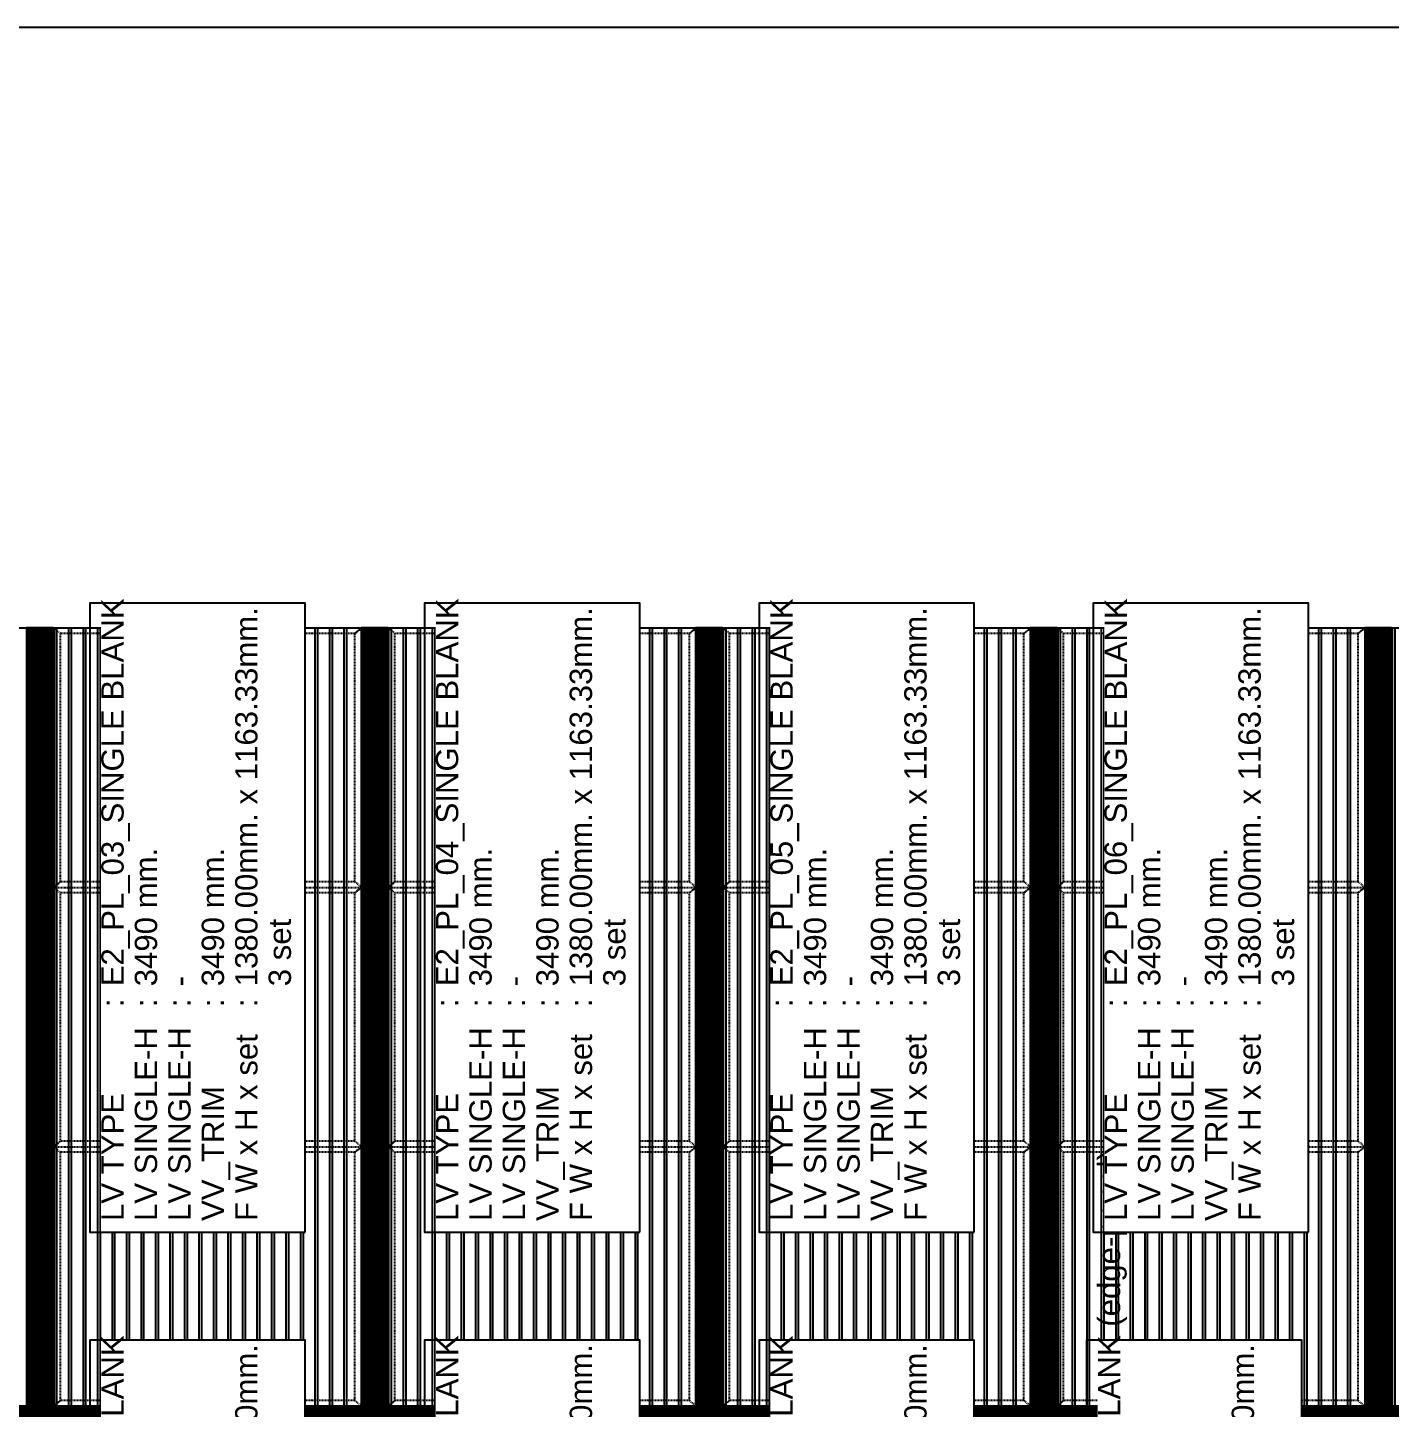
# Model space of a CAD drawing. Header units: millimetres. Extents: x -4391136 to -1798569, y -886572 to -291056.
# Drawn here: x -2249615 to -2243505, y -384490 to -378298 of the extents above; entities that cross this region are included whole.
import ezdxf
from ezdxf.enums import TextEntityAlignment as Align

# ---------------------------------------------------------------- set-up
doc = ezdxf.new("R2010")
doc.units = ezdxf.units.MM
doc.set_wipeout_variables(frame=1)
for name, pattern in [('ACM_Grid2', [9, 6, -1, 1, -1]), ('HIDDEN', [0.375, 0.25, -0.125]), ('HIDDEN2', [4.7625, 3.175, -1.5875]), ('TA_GL_005.00000', [13.75, 5, -1.25, 1.25, -1.25, 5]), ('TA_HL_001.00000', [6.5, 3.55, -2.95])]:
    doc.linetypes.add(name, pattern=pattern)
for name, color, linetype in [('000 - 0_SYM_DWG_GRIDLINE_MAIN_COLOR_251', 7, 'Continuous'), ('010 - ASPG_EXTR_MAIN_COLOR_2', 7, 'Continuous'), ('010 - ASPG_EXTR_WIPEOUT_', 7, 'Continuous'), ('010 - ASPG_FRAMING_MAIN_COLOR_1', 7, 'Continuous'), ('010 - ASPG_FRAMING_SUB_COLOR_2', 7, 'Continuous'), ('010 - ASPG_FRAMING_WIPEOUT_', 7, 'Continuous'), ('_[-125x65x6x8', 7, 'Continuous'), ('_PLATE-SC', 7, 'Continuous'), ('_PP-Dim', 7, 'Continuous'), ('_SC -100x100x6x8', 7, 'Continuous'), ('_SC-D1', 7, 'Continuous'), ('G-ANNO-HATCH-G251', 7, 'Continuous'), ('Xref-E1-E4$0$E2_Ent2-CRD$0$_Beam', 7, 'Continuous'), ('Xref-E1-E4$0$E2_Ent2-CRD$0$_Col', 7, 'Continuous')]:
    doc.layers.add(name, color=color, linetype=linetype)
for name, color, linetype, plot in [('000 - ESTIMATE_ASPG_MAIN_COLOR_6', 7, 'Continuous', False), ('000 - ESTIMATE_ASPG_TEXT_COLOR_1', 7, 'Continuous', False), ('000 - ESTIMATE_ASPG_WIPEOUT_', 7, 'Continuous', False), ('000_AREA_ASPG_AREA_HATCH_', 7, 'Continuous', False), ('000_AREA_ASPG_AREA_MAIN_COLOR_1', 7, 'Continuous', False)]:
    doc.layers.add(name, color=color, linetype=linetype, plot=plot)
doc.layers.add('ACM_Line_Grid Line _Existing__Lw2_', color=7, linetype='ACM_Grid2', lineweight=9)
doc.styles.add('_Arial', font='arial.ttf')
doc.styles.add('TA', font='', dxfattribs={"height": 4.5})
doc.styles.add('Xref-E1-E4$0$E2_Ent2-CRD$0$Arial', font='arial.ttf', dxfattribs={"height": 300})
doc.styles.get('TA').set_extended_font_data('Cordia New')

# ---------------------------------------------------------------- blocks, each defined once
blk = doc.blocks.new('_PL-01')
at = {"layer": 'G-ANNO-HATCH-G251'}
h = blk.add_hatch(dxfattribs=at)
h.set_pattern_fill('AR-CONC', scale=0.05)
h.set_pattern_definition([(50, (-178564.836, -85577.109), (9.10923345, -0.79695428), [0.9525, -10.4775]), (355, (-178564.836, -85577.109), (-1.76217107, 9.55284226), [0.762, -8.3820292]), (100.4514447, (-178564.077, -85577.176), (7.34706235, 8.7558876), [0.80950044, -8.90451223]), (46.1842, (-178564.836, -85574.569), (13.55395204, -2.1021164), [1.42875, -15.71625]), (96.6355576, (-178563.706, -85574.744), (11.8702067, 12.3713062), [1.2142512, -13.3567804]), (351.184151, (-178564.836, -85574.57), (11.8702067, 12.3713062), [1.1429984, -12.5729866]), (21, (-178563.566, -85575.204), (7.58071956, -5.1132599), [0.9525, -10.4775]), (326, (-178563.566, -85575.204), (3.0901014, 9.2093983), [0.762, -8.382]), (71.451445, (-178562.934, -85575.63), (10.67082096, 4.09613844), [0.80950044, -8.9044969]), (37.5, (-178564.8358, -85577.1093), (0.15443016, 4.227751944), [0, -8.2804, 0, -8.509, 0, -8.41375]), (7.5, (-178564.836, -85577.1093), (3.34098313, 5.00902874), [0, -4.8514, 0, -8.0899, 0, -3.20675]), (327.5, (-178567.668, -85577.1093), (6.77952976, -0.2864372), [0, -3.175, 0, -9.906, 0, -13.1445]), (317.5, (-178568.938, -85577.1093), (7.40645907, 1.27132455), [0, -4.1275, 0, -6.5786, 0, -9.3345])])
h.paths.add_polyline_path([(70, 0), (-70, 0), (-70, -10), (70, -10)])
h = blk.add_hatch(dxfattribs=at)
h.set_pattern_fill('ANSI32', scale=0.5, angle=90)
h.set_pattern_definition([(135, (-178371.5467, -85577.1093), (-3.36759605, -3.36759605), []), (135, (-178371.5467, -85574.8643), (-3.36759605, -3.36759605), [])])
h.paths.add_polyline_path([(70, -10), (-70, -10), (-70, -20), (70, -20)])
at = {"color": 7}
for points in [[(-70, 0), (70, 0), (70, -10), (-70, -10)], [(-70, -10), (70, -10), (70, -20), (-70, -20)]]:
    blk.add_lwpolyline(points, close=True, dxfattribs=at)
at = {"layer": 'ACM_Line_Grid Line _Existing__Lw2_', "color": 7, "lineweight": 20}
blk.add_line((0, 0), (0, -20), dxfattribs=at)
blk = doc.blocks.new('*U1298')
at = {"color": 7}
for p, q in [((-3, 1460.5), (-63, 1460.5)), ((-57.9, 1455.5), (-50, 1455.5)), ((-50, 5.5), (-50, 1455.5)), ((-50, 1455.5), (50, 1455.5)), ((-24.8, 1432.1), (-24.8, 1418.8)), ((-24.8, 1432.1), (-23.6, 1430.8)), ((-22.4, 1432.1), (-23.6, 1430.8)), ((-23.6, 1430.8), (-23.6, 1420.1)), ((-22.4, 1432.1), (-21.2, 1430.8)), ((-22.4, 1432.1), (-22.4, 1418.8)), ((-20, 1432.1), (-21.2, 1430.8)), ((-21.2, 1430.8), (-21.2, 1420.1)), ((-20, 1432.1), (-18.8, 1430.8)), ((-20, 1432.1), (-20, 1418.8)), ((-17.6, 1436.3), (-18.8, 1435.5)), ((-18.8, 1435.5), (-18.8, 1415.5)), ((-17.6, 1436.3), (-11, 1436.3)), ((-17.6, 1429.1), (-11, 1429.1)), ((-11, 1436.3), (-9.8, 1435.5)), ((-9.8, 1439), (-9.8, 1412)), ((-9.8, 1439), (-8, 1439)), ((-8, 1439), (-8, 1412)), ((-3, 1455.5), (-3, 1460.5)), ((4, 1412), (4, 1439)), ((5.8, 1439), (4, 1439)), ((5.8, 1412), (5.8, 1439)), ((7, 1436.3), (5.8, 1435.5)), ((13.6, 1436.3), (7, 1436.3)), ((13.6, 1429.1), (7, 1429.1)), ((13.6, 1436.3), (14.8, 1435.5)), ((14.8, 1415.5), (14.8, 1435.5)), ((22.6, 1436.3), (16, 1436.3)), ((22.6, 1429.1), (16, 1429.1)), ((22.6, 1436.3), (23.8, 1435.5)), ((23.8, 1415.5), (23.8, 1435.5)), ((25, 1432.1), (23.8, 1430.8)), ((26.2, 1430.8), (25, 1432.1)), ((25, 1418.8), (25, 1432.1)), ((27.4, 1432.1), (26.2, 1430.8)), ((26.2, 1420.2), (26.2, 1430.8)), ((28.6, 1430.8), (27.4, 1432.1)), ((27.4, 1418.8), (27.4, 1432.1)), ((29.8, 1432.1), (28.6, 1430.8)), ((28.6, 1430.8), (28.6, 1420.2)), ((29.8, 1418.8), (29.8, 1432.1)), ((50, 1455.5), (50, 5.5)), ((-24.8, 1418.8), (-23.6, 1420.1)), ((-23.6, 1420.1), (-22.4, 1418.8)), ((-22.4, 1418.8), (-21.2, 1420.1)), ((-21.2, 1420.1), (-20, 1418.8)), ((-20, 1418.8), (-18.8, 1420.2)), ((-17.6, 1414.7), (-18.8, 1415.5)), ((-17.6, 1421.9), (-11, 1421.9)), ((-17.6, 1414.7), (-11, 1414.7)), ((-11, 1414.7), (-9.8, 1415.5)), ((-9.8, 1412), (-8, 1412)), ((5.8, 1412), (4, 1412)), ((7, 1414.7), (5.8, 1415.5)), ((13.6, 1421.9), (7, 1421.9)), ((13.6, 1414.7), (7, 1414.7)), ((13.6, 1414.7), (14.8, 1415.5)), ((22.6, 1421.9), (16, 1421.9)), ((22.6, 1414.7), (16, 1414.7)), ((22.6, 1414.7), (23.8, 1415.5)), ((25, 1418.8), (23.8, 1420.2)), ((25, 1418.8), (26.2, 1420.2)), ((27.4, 1418.8), (26.2, 1420.2)), ((27.4, 1418.8), (28.6, 1420.2)), ((29.8, 1418.8), (28.6, 1420.2)), ((-3, 0.5), (-63, 0.5)), ((-57.9, 5.5), (-50, 5.5)), ((-50, 5.5), (50, 5.5)), ((-24.8, 28.8), (-24.8, 42.1)), ((-24.8, 42.1), (-23.6, 40.8)), ((-24.8, 28.8), (-23.6, 30.2)), ((-23.6, 40.8), (-22.4, 42.1)), ((-23.6, 30.2), (-23.6, 40.8)), ((-22.4, 28.8), (-23.6, 30.2)), ((-22.4, 42.1), (-21.2, 40.8)), ((-22.4, 28.8), (-22.4, 42.1)), ((-22.4, 28.8), (-21.2, 30.2)), ((-21.2, 40.8), (-20, 42.1)), ((-21.2, 30.2), (-21.2, 40.8)), ((-20, 28.8), (-21.2, 30.2)), ((-20, 42.1), (-18.8, 40.8)), ((-20, 28.8), (-20, 42.1)), ((-20, 28.8), (-18.8, 30.2)), ((-17.6, 46.3), (-18.8, 45.5)), ((-18.8, 25.5), (-18.8, 45.5)), ((-17.6, 24.7), (-18.8, 25.5)), ((-17.6, 46.3), (-11, 46.3)), ((-17.6, 39.1), (-11, 39.1)), ((-17.6, 31.9), (-11, 31.9)), ((-17.6, 24.7), (-11, 24.7)), ((-11, 46.3), (-9.8, 45.5)), ((-11, 24.7), (-9.8, 25.5)), ((-9.8, 22), (-9.8, 49)), ((-9.8, 49), (-8, 49)), ((-9.8, 22), (-8, 22)), ((-8, 22), (-8, 49)), ((-3, 5.5), (-3, 0.5)), ((4, 49), (4, 22)), ((5.8, 49), (4, 49)), ((5.8, 22), (4, 22)), ((5.8, 49), (5.8, 22)), ((7, 46.3), (5.8, 45.5)), ((7, 24.7), (5.8, 25.5)), ((13.6, 46.3), (7, 46.3)), ((13.6, 39.1), (7, 39.1)), ((13.6, 31.9), (7, 31.9)), ((13.6, 24.7), (7, 24.7)), ((13.6, 46.3), (14.8, 45.5)), ((13.6, 24.7), (14.8, 25.5)), ((14.8, 45.5), (14.8, 25.5)), ((22.6, 46.3), (16, 46.3)), ((22.6, 39.1), (16, 39.1)), ((22.6, 31.9), (16, 31.9)), ((22.6, 24.7), (16, 24.7)), ((22.6, 46.3), (23.8, 45.5)), ((22.6, 24.7), (23.8, 25.5)), ((23.8, 45.5), (23.8, 25.5)), ((25, 42.1), (23.8, 40.8)), ((25, 28.8), (23.8, 30.2)), ((25, 42.1), (26.2, 40.8)), ((25, 42.1), (25, 28.8)), ((26.2, 30.1), (25, 28.8)), ((27.4, 42.1), (26.2, 40.8)), ((26.2, 40.8), (26.2, 30.1)), ((27.4, 28.8), (26.2, 30.1)), ((27.4, 42.1), (28.6, 40.8)), ((27.4, 42.1), (27.4, 28.8)), ((28.6, 30.1), (27.4, 28.8)), ((29.8, 42.1), (28.6, 40.8)), ((28.6, 30.1), (28.6, 40.8)), ((29.8, 28.8), (28.6, 30.1)), ((29.8, 42.1), (29.8, 28.8))]:
    blk.add_line(p, q, dxfattribs=at)
at = {"color": 7, "linetype": 'HIDDEN'}
for p, q in [((-8, 1450.5), (-8, 1405.6)), ((-3, 1455.5), (-3, 5.5)), ((3, 5.5), (3, 1455.5)), ((-8, 10.5), (-8, 55.3))]:
    blk.add_line(p, q, dxfattribs=at)
at = {"color": 7}
for points in [[(-17.6, 1436.3, 0.325), (-17.6, 1429.1, 0.325), (-17.6, 1421.9, 0.325), (-17.6, 1414.7, 0.325)], [(-11, 1436.3, -0.325), (-11, 1429.1, -0.325), (-11, 1421.9, -0.325), (-11, 1414.7, -0.325)], [(7, 1414.7, -0.325), (7, 1421.9, -0.325), (7, 1429.1, -0.325), (7, 1436.3, -0.325)], [(13.6, 1414.7, 0.325), (13.6, 1421.9, 0.325), (13.6, 1429.1, 0.325), (13.6, 1436.3, 0.325)], [(22.6, 1414.7, 0.325), (22.6, 1421.9, 0.325), (22.6, 1429.1, 0.325), (22.6, 1436.3, 0.325)], [(-17.6, 24.7, -0.325), (-17.6, 31.9, -0.325), (-17.6, 39.1, -0.325), (-17.6, 46.3, -0.325)], [(-11, 24.7, 0.325), (-11, 31.9, 0.325), (-11, 39.1, 0.325), (-11, 46.3, 0.325)], [(7, 46.3, 0.325), (7, 39.1, 0.325), (7, 31.9, 0.325), (7, 24.7, 0.325)], [(13.6, 46.3, -0.325), (13.6, 39.1, -0.325), (13.6, 31.9, -0.325), (13.6, 24.7, -0.325)], [(22.6, 46.3, -0.325), (22.6, 39.1, -0.325), (22.6, 31.9, -0.325), (22.6, 24.7, -0.325)]]:
    blk.add_lwpolyline(points, format="xyb", dxfattribs=at)
for points in [[(16, 1436.3, 0.325), (16, 1429.1, 0.325), (16, 1421.9, 0.325), (16, 1414.7), (14.8, 1415.5), (14.8, 1435.5)], [(16, 24.7, -0.325), (16, 31.9, -0.325), (16, 39.1, -0.325), (16, 46.3), (14.8, 45.5), (14.8, 25.5)]]:
    blk.add_lwpolyline(points, format="xyb", close=True, dxfattribs=at)
for centre, radius, start, end in [((-57.2, 1461.4), 5.91, 188.47924, 263.15021), ((-18.3, 1425.5), 9.29, 134.32225, 225.67775), ((23.3, 1425.5), 9.29, 314.32225, 45.67775), ((71.5, 1421.4), 47.7, 178.49035, 181.50965), ((-57.2, -0.4), 5.91, 96.84979, 171.52076), ((-18.3, 35.5), 9.29, 134.32225, 225.67775), ((71.5, 39.5), 47.7, 178.49035, 181.50965), ((23.3, 35.5), 9.29, 314.32225, 45.67775)]:
    blk.add_arc(centre, radius, start, end, dxfattribs=at)
at = {"color": 7, "linetype": 'HIDDEN'}
for centre, radius, start, end in [((-13, 1450.5), 5, 0, 90), ((-2.1, 1406.3), 5.91, 186.84979, 261.52076), ((-13, 10.5), 5, 270, 0), ((-2.1, 54.6), 5.91, 98.47924, 173.15021)]:
    blk.add_arc(centre, radius, start, end, dxfattribs=at)
at = {"layer": 'Defpoints', "color": 7}
blk.add_line((0, 1460.5), (0, 0.5), dxfattribs=at)
blk = doc.blocks.new('*U1302')
at = {"color": 7, "linetype": 'HIDDEN2', "ltscale": 0.5}
blk.add_line((425.7, -26.5), (-5159.3, -26.5), dxfattribs=at)
at = {"color": 7}
blk.add_lwpolyline([(425.7, 32.5), (-5159.3, 32.5), (-5159.3, -32.5), (425.7, -32.5)], close=True, dxfattribs=at)
blk = doc.blocks.new('_SC-D1')
at = {"color": 7}
blk.add_line((3, -36), (-3, -36), dxfattribs=at)
for points in [[(-50, 0), (50, 0), (50, -6), (-50, -6)], [(-3, -6), (3, -6), (3, -106), (-3, -106)]]:
    blk.add_lwpolyline(points, close=True, dxfattribs=at)
blk = doc.blocks.new('W-1-PP17-ENT2_REV00_20260527-020919_ELEVATION_2_ST')
at = {"layer": 'Xref-E1-E4$0$E2_Ent2-CRD$0$_Beam', "color": 7}
for p, q in [((-10750, 114740), (-10150, 114740)), ((-16435, 111340), (-10750, 111340))]:
    blk.add_line(p, q, dxfattribs=at)
at = {"layer": 'Xref-E1-E4$0$E2_Ent2-CRD$0$_Beam', "color": 7, "lineweight": -3}
for p, q in [((-16422.3, 114090), (-10750, 114090)), ((-16435, 112840), (-10750, 112840))]:
    blk.add_line(p, q, dxfattribs=at)
at = {"layer": 'Xref-E1-E4$0$E2_Ent2-CRD$0$_Col', "color": 7}
for points in [[(-10150, 114740), (-10150, 102190), (-10750, 102190), (-10750, 114740)], [(-17135, 102190), (-17135, 114090), (-16435, 114090), (-16435, 102190)]]:
    blk.add_lwpolyline(points, dxfattribs=at)
at = {"layer": '_[-125x65x6x8', "color": 7}
for p in [(-11225.7, 112540), (-11225.7, 111640)]:
    blk.add_blockref('*U1302', p, dxfattribs=at)
at = {"layer": '_PLATE-SC', "color": 7}
for p in [(-16135, 112840), (-13635, 112840), (-11050, 112840)]:
    blk.add_blockref('_PL-01', p, dxfattribs=at)
at = {"layer": '_PLATE-SC', "color": 7, "xscale": -1, "rotation": 180}
for p in [(-16135, 111340), (-13635, 111340), (-11050, 111340)]:
    blk.add_blockref('_PL-01', p, dxfattribs=at)
at = {"layer": '_SC -100x100x6x8', "color": 7}
for p in [(-16135, 111359.5), (-13635, 111359.5), (-11050, 111359.5)]:
    blk.add_blockref('*U1298', p, dxfattribs=at)
at = {"layer": '_SC-D1', "color": 7}
for p in [(-16135, 112507.5), (-13635, 112507.5), (-11050, 112507.5), (-16135, 111607.5), (-13635, 111607.5), (-11050, 111607.5)]:
    blk.add_blockref('_SC-D1', p, dxfattribs=at)
at = {"layer": 'Defpoints', "color": 7, "lineweight": -3, "style": 'Xref-E1-E4$0$E2_Ent2-CRD$0$Arial'}
blk.add_text('B71', height=150, dxfattribs=at).set_placement((-13518.5, 113422.7), align=Align.MIDDLE_CENTER)
blk = doc.blocks.new('A$Cbc3bdfda')
at = {"layer": '_PP-Dim', "color": 7}
blk.add_lwpolyline([(0, -400), (775, -400), (775, 0), (0, 0)], close=True, dxfattribs=at)
blk = doc.blocks.new('*U2335')
at = {"layer": '000 - 0_SYM_DWG_GRIDLINE_MAIN_COLOR_251', "color": 7, "linetype": 'ByBlock', "ltscale": 5}
blk.add_line((20, 0), (-573.796, 0), dxfattribs=at)
at = {"color": 7, "style": 'TA', "flags": 1}
blk.add_attdef('LOCATION', (6, -6), '', height=4.5, rotation=270, dxfattribs=at)
blk = doc.blocks.new('W-1-PP17-ENT2_REV00_20260527-020919_ELEVATION_2_DIMS')
at = {"layer": '000 - 0_SYM_DWG_GRIDLINE_MAIN_COLOR_251', "color": 7, "linetype": 'TA_GL_005.00000', "xscale": 50, "yscale": 50, "zscale": 50, "rotation": 180}
for p in [(-26525, 114840), (-26525, 114740), (-26525, 114090)]:
    blk.add_blockref('*U2335', p, dxfattribs=at)
blk = doc.blocks.new('*U2044')
at = {"color": 7}
blk.add_wipeout([(50, 0), (1450, 0), (1450, 3490), (50, 3490)], dxfattribs=at).dxf.layer = '010 - ASPG_EXTR_WIPEOUT_'
at = {"layer": '010 - ASPG_EXTR_MAIN_COLOR_2', "color": 7}
for points in [[(125, 0), (135.2, 0), (135.2, 3490), (125, 3490)], [(190, 0), (200.2, 0), (200.2, 3490), (190, 3490)], [(255, 0), (265.2, 0), (265.2, 3490), (255, 3490)], [(320, 0), (330.2, 0), (330.2, 3490), (320, 3490)], [(385, 0), (395.2, 0), (395.2, 3490), (385, 3490)], [(450, 0), (460.2, 0), (460.2, 3490), (450, 3490)], [(515, 0), (525.2, 0), (525.2, 3490), (515, 3490)], [(580, 0), (590.2, 0), (590.2, 3490), (580, 3490)], [(645, 0), (655.2, 0), (655.2, 3490), (645, 3490)], [(710, 0), (720.2, 0), (720.2, 3490), (710, 3490)], [(775, 0), (785.2, 0), (785.2, 3490), (775, 3490)], [(840, 0), (850.2, 0), (850.2, 3490), (840, 3490)], [(905, 0), (915.2, 0), (915.2, 3490), (905, 3490)], [(970, 0), (980.2, 0), (980.2, 3490), (970, 3490)], [(1035, 0), (1045.2, 0), (1045.2, 3490), (1035, 3490)], [(1100, 0), (1110.2, 0), (1110.2, 3490), (1100, 3490)], [(1165, 0), (1175.2, 0), (1175.2, 3490), (1165, 3490)], [(1230, 0), (1240.2, 0), (1240.2, 3490), (1230, 3490)], [(1295, 0), (1305.2, 0), (1305.2, 3490), (1295, 3490)], [(1360, 0), (1370.2, 0), (1370.2, 3490), (1360, 3490)]]:
    blk.add_lwpolyline(points, close=True, dxfattribs=at)
at = {"layer": '010 - ASPG_FRAMING_SUB_COLOR_2', "color": 7}
blk.add_lwpolyline([(50, 0), (1450, 0), (1450, 3490), (50, 3490)], close=True, dxfattribs=at)
at = {"color": 7}
for points in [[(-50, 0), (50, 0), (50, 3490), (-50, 3490)], [(1450, 0), (1550, 0), (1550, 3490), (1450, 3490)]]:
    blk.add_wipeout(points, dxfattribs=at).dxf.layer = '010 - ASPG_EXTR_WIPEOUT_'
at = {"layer": '010 - ASPG_EXTR_MAIN_COLOR_2', "color": 7}
blk.add_lwpolyline([(1425, 0), (1435.2, 0), (1435.2, 3490), (1425, 3490)], close=True, dxfattribs=at)
at = {"layer": '010 - ASPG_FRAMING_MAIN_COLOR_1', "color": 7}
for points in [[(-50, 0), (-40, 0), (-40, 3490), (-50, 3490)], [(40, 0), (50, 0), (50, 3490), (40, 3490)], [(1450, 0), (1460, 0), (1460, 3490), (1450, 3490)], [(1540, 0), (1550, 0), (1550, 3490), (1540, 3490)]]:
    blk.add_lwpolyline(points, close=True, dxfattribs=at)
at = {"layer": '010 - ASPG_FRAMING_SUB_COLOR_2', "color": 7}
for points in [[(-50, 0), (50, 0), (50, 3490), (-50, 3490)], [(1450, 0), (1550, 0), (1550, 3490), (1450, 3490)]]:
    blk.add_lwpolyline(points, close=True, dxfattribs=at)
blk = doc.blocks.new('*U2072')
at = {"color": 7}
blk.add_wipeout([(-75, -50), (21008, -50), (21008, -40), (-75, -40)], dxfattribs=at).dxf.layer = '010 - ASPG_FRAMING_WIPEOUT_'
at = {"layer": '010 - ASPG_FRAMING_MAIN_COLOR_1', "color": 7}
blk.add_lwpolyline([(-75, -50), (21008, -50), (21008, -40), (-75, -40)], close=True, dxfattribs=at)
blk = doc.blocks.new('*U2376')
at = {"layer": '010 - ASPG_FRAMING_MAIN_COLOR_1', "color": 7, "linetype": 'ByBlock'}
for points in [[(0, 0), (0, 1380), (25, 1350), (25, 30), (0, 0)], [(1163.3, 1380), (0, 1380), (25, 1350), (1138.3, 1350)], [(1163.3, 0), (1163.3, 1380), (1138.3, 1350), (1138.3, 30), (1163.3, 0)], [(25, 30), (1138.3, 30), (1163.3, 0), (0, 0), (25, 30)]]:
    blk.add_lwpolyline(points, close=True, dxfattribs=at)
blk = doc.blocks.new('A$Cd3cf6656')
at = {"color": 7}
blk.add_wipeout([(-964.7, -457.4), (1855.6, -457.4), (1855.6, 457.4), (-964.7, 457.4)], dxfattribs=at).dxf.layer = '000 - ESTIMATE_ASPG_WIPEOUT_'
at = {"layer": '000 - ESTIMATE_ASPG_MAIN_COLOR_6', "color": 7}
blk.add_lwpolyline([(-964.7, -457.4), (1855.6, -457.4), (1855.6, 507.4), (-964.7, 507.4)], close=True, dxfattribs=at)
at = {"layer": '000 - ESTIMATE_ASPG_TEXT_COLOR_1', "color": 7, "style": '_Arial'}
for s, p in [('LV TYPE', (-914.7, 356.5)), (':', (45, 356.5)), ('LV SINGLE-H', (-914.7, 206.5)), (':', (45, 206.5)), ('LV SINGLE-H', (-914.7, 56.5)), (':', (45, 56.5)), ('VV_TRIM', (-914.7, -93.5)), (':', (45, -93.5)), ('F W x H x set', (-914.7, -243.5)), (':', (45, -243.5))]:
    blk.add_text(s, height=100, dxfattribs=at).set_placement(p)
for tag, p in [('LV_TYPE_VAL', (138.1, 356.5)), ('LV_SIN-H_VAL', (138.1, 206.5)), ('LV_DOU-H_VAL', (138.1, 56.5)), ('V-TRIM_VAL', (138.1, -93.5)), ('FRAME_VAL', (138.1, -243.5)), ('FRAME_SET', (138.1, -393.5))]:
    blk.add_attdef(tag, p, '', height=100, dxfattribs=at)
blk = doc.blocks.new('*U2672')
at = {"layer": '000_AREA_ASPG_AREA_HATCH_', "transparency": 33554539}
h = blk.add_hatch(dxfattribs=at)
h.set_pattern_fill('ANSI31')
h.set_pattern_definition([(45, (-24.4354, 3464.1105), (-2.245064, 2.245064), [])])
h.paths.add_polyline_path([(-60, 0), (60, 0), (60, 3490), (-60, 3490)])
at = {"layer": '000_AREA_ASPG_AREA_MAIN_COLOR_1', "color": 7}
blk.add_lwpolyline([(-60, 0), (60, 0), (60, 3490), (-60, 3490)], close=True, dxfattribs=at)
blk = doc.blocks.new('*U2682')
at = {"layer": '000_AREA_ASPG_AREA_HATCH_', "transparency": 33554539}
h = blk.add_hatch(dxfattribs=at)
h.set_pattern_fill('ANSI31')
h.set_pattern_definition([(45, (-24.4354, 20982.1105), (-2.24506403, 2.24506403), [])])
h.paths.add_polyline_path([(-60, 0), (60, 0), (60, 21008), (-60, 21008)])
at = {"layer": '000_AREA_ASPG_AREA_MAIN_COLOR_1', "color": 7}
blk.add_lwpolyline([(-60, 0), (60, 0), (60, 21008), (-60, 21008)], close=True, dxfattribs=at)

msp = doc.modelspace()

# ---------------------------------------------------------------- block references
at = {"color": 7}
msp.add_blockref('W-1-PP17-ENT2_REV00_20260527-020919_ELEVATION_2_DIMS', (-2233125.2, -495830.4), dxfattribs=at)
at = {"layer": '_PP-Dim', "color": 7, "xscale": 50, "yscale": 50, "zscale": 50}
msp.add_blockref('A$Cbc3bdfda', (-2265963.2, -378297.9), dxfattribs=at)
at = {"layer": '_PP-Dim', "color": 7}
msp.add_blockref('W-1-PP17-ENT2_REV00_20260527-020919_ELEVATION_2_ST', (-2233125.2, -495830.4), dxfattribs=at)

# ---------------------------------------------------------------- next in the draw order: block references
at = {"color": 7, "xscale": -1}
msp.add_blockref('*U2044', (-2242060.2, -384480.4), dxfattribs=at)

# ---------------------------------------------------------------- next in the draw order: block references
msp.add_blockref('*U2044', (-2243560.2, -384480.4), dxfattribs=at)

# ---------------------------------------------------------------- next in the draw order: block references
msp.add_blockref('*U2044', (-2245060.2, -384480.4), dxfattribs=at)

# ---------------------------------------------------------------- next in the draw order: block references
msp.add_blockref('*U2044', (-2246560.2, -384480.4), dxfattribs=at)
at = {"color": 7, "linetype": 'TA_HL_001.00000', "yscale": -1, "rotation": 90}
for p in [(-2245000.2, -382153.8), (-2245000.2, -383317.1)]:
    msp.add_blockref('*U2376', p, dxfattribs=at)

# ---------------------------------------------------------------- next in the draw order: block references
at = {"color": 7, "xscale": -1}
msp.add_blockref('*U2044', (-2248060.2, -384480.4), dxfattribs=at)
at = {"color": 7, "linetype": 'TA_HL_001.00000', "yscale": -1, "rotation": 90}
for p in [(-2246498.2, -382153.8), (-2246498.2, -383317.1)]:
    msp.add_blockref('*U2376', p, dxfattribs=at)

# ---------------------------------------------------------------- next in the draw order: block references
at = {"color": 7, "xscale": -1}
msp.add_blockref('*U2044', (-2249560.2, -384480.4), dxfattribs=at)
at = {"color": 7, "linetype": 'TA_HL_001.00000', "yscale": -1, "rotation": 90}
for p in [(-2247998.2, -382153.8), (-2247998.2, -383317.1)]:
    msp.add_blockref('*U2376', p, dxfattribs=at)

# ---------------------------------------------------------------- next in the draw order: block references
for p in [(-2249498.2, -382153.8), (-2249498.2, -383317.1)]:
    msp.add_blockref('*U2376', p, dxfattribs=at)
at = {"color": 7, "xscale": -1, "rotation": 180}
msp.add_blockref('*U2072', (-2252974.2, -384540.4), dxfattribs=at)

# ---------------------------------------------------------------- next in the draw order: block references
at = {"color": 7}
for p in [(-2249560.2, -384480.4), (-2248060.2, -384480.4), (-2246560.2, -384480.4), (-2245060.2, -384480.4), (-2243560.2, -384480.4)]:
    msp.add_blockref('*U2672', p, dxfattribs=at)
at = {"color": 7, "linetype": 'TA_HL_001.00000', "yscale": -1, "rotation": 90}
for p in [(-2249498.2, -384480.4), (-2247998.2, -384480.4), (-2246498.2, -384480.4), (-2245000.2, -384480.4)]:
    msp.add_blockref('*U2376', p, dxfattribs=at)
at = {"color": 7, "xscale": -1, "yscale": -1, "rotation": 90}
msp.add_blockref('*U2682', (-2252974.2, -384540.4), dxfattribs=at)

# ---------------------------------------------------------------- next in the draw order: block references
at = {"color": 7, "rotation": 90}
for p, values in [((-2248828.2, -382735.4), {'LV_TYPE_VAL': 'E2_PL_03_SINGLE BLANK', 'LV_SIN-H_VAL': '3490 mm. ', 'LV_DOU-H_VAL': '-', 'V-TRIM_VAL': '3490 mm.', 'FRAME_VAL': '1380.00mm. x 1163.33mm.', 'FRAME_SET': '3 set'}), ((-2247328.2, -382735.4), {'LV_TYPE_VAL': 'E2_PL_04_SINGLE BLANK', 'LV_SIN-H_VAL': '3490 mm. ', 'LV_DOU-H_VAL': '-', 'V-TRIM_VAL': '3490 mm.', 'FRAME_VAL': '1380.00mm. x 1163.33mm.', 'FRAME_SET': '3 set'}), ((-2245828.2, -382735.4), {'LV_TYPE_VAL': 'E2_PL_05_SINGLE BLANK', 'LV_SIN-H_VAL': '3490 mm. ', 'LV_DOU-H_VAL': '-', 'V-TRIM_VAL': '3490 mm.', 'FRAME_VAL': '1380.00mm. x 1163.33mm.', 'FRAME_SET': '3 set'}), ((-2244360.2, -386040.4), {'LV_TYPE_VAL': 'E2_PL_20_SINGLE BLANK (edge-panel)', 'LV_SIN-H_VAL': '2880 mm. ', 'LV_DOU-H_VAL': '-', 'V-TRIM_VAL': '2880 mm.', 'FRAME_VAL': '1320.00mm. x 1440.00mm.', 'FRAME_SET': '2 set'}), ((-2248828.2, -386040.4), {'LV_TYPE_VAL': 'E2_PL_17_SINGLE BLANK', 'LV_SIN-H_VAL': '2880 mm. ', 'LV_DOU-H_VAL': '-', 'V-TRIM_VAL': '2880 mm.', 'FRAME_VAL': '1380.00mm. x 1440.00mm.', 'FRAME_SET': '2 set'}), ((-2247328.2, -386040.4), {'LV_TYPE_VAL': 'E2_PL_18_SINGLE BLANK', 'LV_SIN-H_VAL': '2880 mm. ', 'LV_DOU-H_VAL': '-', 'V-TRIM_VAL': '2880 mm.', 'FRAME_VAL': '1380.00mm. x 1440.00mm.', 'FRAME_SET': '2 set'}), ((-2245828.2, -386040.4), {'LV_TYPE_VAL': 'E2_PL_19_SINGLE BLANK', 'LV_SIN-H_VAL': '2880 mm. ', 'LV_DOU-H_VAL': '-', 'V-TRIM_VAL': '2880 mm.', 'FRAME_VAL': '1380.00mm. x 1440.00mm.', 'FRAME_SET': '2 set'})]:
    msp.add_blockref('A$Cd3cf6656', p, dxfattribs=at).add_auto_attribs(values)

# ---------------------------------------------------------------- next in the draw order: block references
msp.add_blockref('A$Cd3cf6656', (-2244330.2, -382735.4), dxfattribs=at).add_auto_attribs({'LV_TYPE_VAL': 'E2_PL_06_SINGLE BLANK', 'LV_SIN-H_VAL': '3490 mm. ', 'LV_DOU-H_VAL': '-', 'V-TRIM_VAL': '3490 mm.', 'FRAME_VAL': '1380.00mm. x 1163.33mm.', 'FRAME_SET': '3 set'})

doc.saveas('drawing.dxf')
